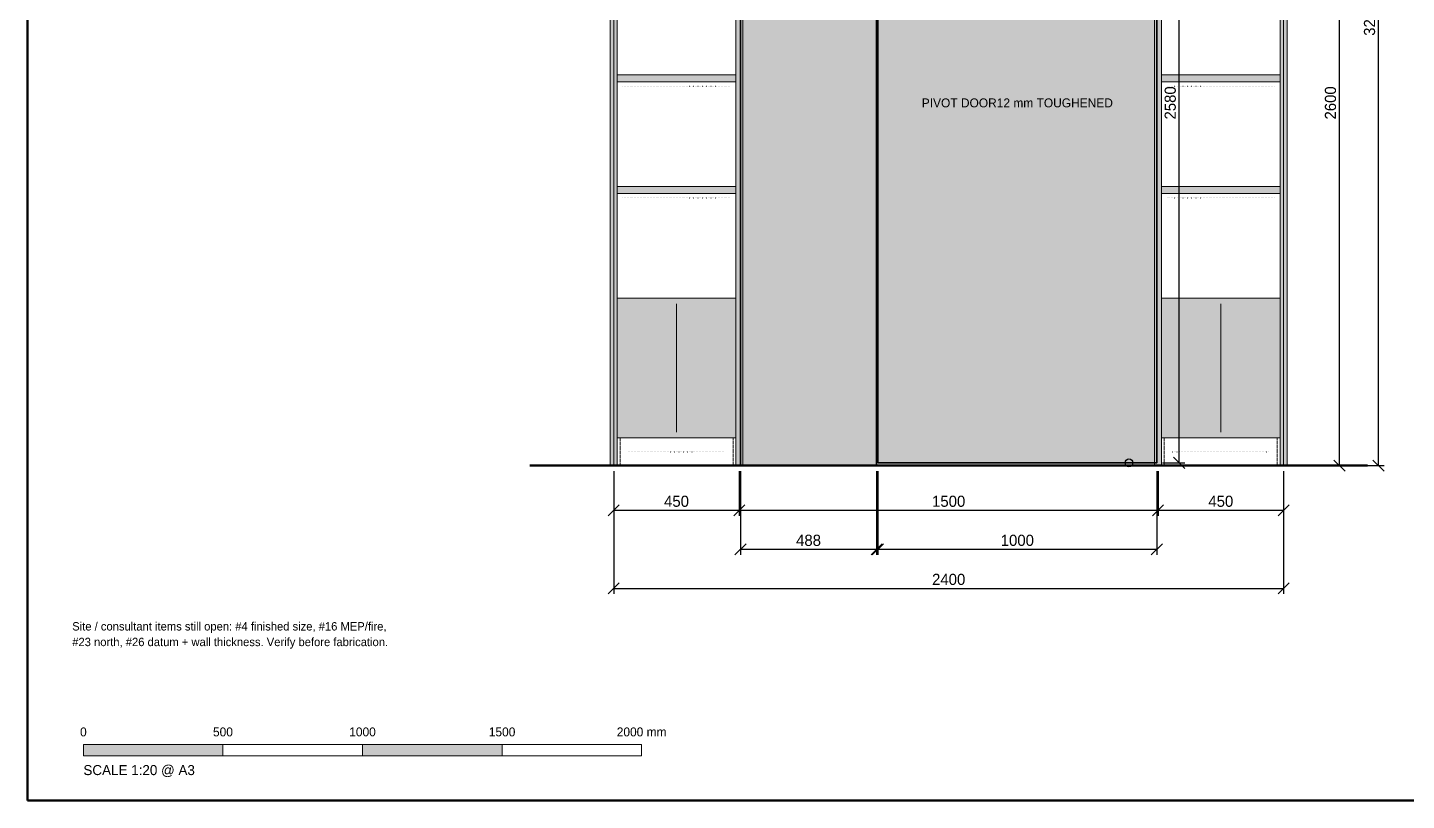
# Model space of a CAD drawing. Header units: millimetres. Extents: x 200 to 8200, y 200 to 5740.
# Drawn here: x 200 to 5140, y 200 to 2970 of the extents above; entities that cross this region are included whole.
import ezdxf
from ezdxf.enums import TextEntityAlignment as Align

# ---------------------------------------------------------------- set-up
doc = ezdxf.new("R2010")
doc.units = ezdxf.units.MM
doc.header["$LTSCALE"] = 10
doc.linetypes.add('DASHED', pattern=[1.524, 1.27, -0.254])
doc.linetypes.add('DOT', pattern=[0.508, 0, -0.508])
for name, color, linetype in [('A-DIMS', 4, 'Continuous'), ('A-FURN', 7, 'Continuous'), ('A-SHEET', 7, 'Continuous'), ('A-STOREFRONT', 7, 'Continuous'), ('A-TBC-CLOUD', 1, 'Continuous'), ('A-TEXT', 7, 'Continuous'), ('A-WALL', 8, 'Continuous'), ('E-LED', 7, 'Continuous')]:
    doc.layers.add(name, color=color, linetype=linetype)
doc.dimstyles.new('BF20', dxfattribs={"dimtxt": 40, "dimasz": 30, "dimexe": 20, "dimexo": 20, "dimgap": 12, "dimtad": 1, "dimdec": 0, "dimtsz": 20, "dimcen": 2.5, "dimazin": 3, "dimtfac": 1, "dimtmove": 0, "dimatfit": 3})

msp = doc.modelspace()

# ---------------------------------------------------------------- hatches: boundary and pattern name
at = {"layer": 'A-FURN'}
for points in [[(2287.5, 1400), (2312.5, 1400), (2312.5, 4000), (2287.5, 4000)], [(2737.5, 1400), (2762.5, 1400), (2762.5, 4000), (2737.5, 4000)], [(4237.5, 1400), (4262.5, 1400), (4262.5, 4000), (4237.5, 4000)], [(4687.5, 1400), (4712.5, 1400), (4712.5, 4000), (4687.5, 4000)], [(2312.5, 2775), (2737.5, 2775), (2737.5, 2800), (2312.5, 2800)], [(4262.5, 2775), (4687.5, 2775), (4687.5, 2800), (4262.5, 2800)], [(2312.5, 2375), (2737.5, 2375), (2737.5, 2400), (2312.5, 2400)], [(4262.5, 2375), (4687.5, 2375), (4687.5, 2400), (4262.5, 2400)], [(2312.5, 1500), (2737.5, 1500), (2737.5, 2000), (2312.5, 2000)], [(4262.5, 1500), (4687.5, 1500), (4687.5, 2000), (4262.5, 2000)]]:
    msp.add_hatch(color=8, dxfattribs=at).paths.add_polyline_path(points)
at = {"layer": 'A-SHEET'}
for points in [[(400, 360), (900, 360), (900, 400), (400, 400)], [(1400, 360), (1900, 360), (1900, 400), (1400, 400)]]:
    msp.add_hatch(color=7, dxfattribs=at).paths.add_polyline_path(points)
at = {"layer": 'A-STOREFRONT'}
for points in [[(2754, 1400), (3242, 1400), (3242, 4000), (2754, 4000)], [(3246, 1410), (4246, 1410), (4246, 3990), (3246, 3990)]]:
    msp.add_hatch(color=8, dxfattribs=at).paths.add_polyline_path(points)

# ---------------------------------------------------------------- linework, layer by layer
at = {"layer": 'A-FURN', "linetype": 'CONTINUOUS', "lineweight": 18}
for points in [[(2287.5, 1400), (2312.5, 1400), (2312.5, 4000), (2287.5, 4000)], [(2737.5, 1400), (2762.5, 1400), (2762.5, 4000), (2737.5, 4000)], [(4237.5, 1400), (4262.5, 1400), (4262.5, 4000), (4237.5, 4000)], [(4687.5, 1400), (4712.5, 1400), (4712.5, 4000), (4687.5, 4000)], [(2312.5, 2775), (2737.5, 2775), (2737.5, 2800), (2312.5, 2800)], [(4262.5, 2775), (4687.5, 2775), (4687.5, 2800), (4262.5, 2800)], [(2312.5, 2375), (2737.5, 2375), (2737.5, 2400), (2312.5, 2400)], [(4262.5, 2375), (4687.5, 2375), (4687.5, 2400), (4262.5, 2400)], [(2312.5, 1500), (2737.5, 1500), (2737.5, 2000), (2312.5, 2000)], [(4262.5, 1500), (4687.5, 1500), (4687.5, 2000), (4262.5, 2000)]]:
    msp.add_lwpolyline(points, close=True, dxfattribs=at)
at = {"layer": 'A-FURN', "linetype": 'CONTINUOUS', "lineweight": 13}
for points in [[(2525, 1520), (2525, 1980)], [(4475, 1520), (4475, 1980)]]:
    msp.add_lwpolyline(points, dxfattribs=at)
at = {"layer": 'A-FURN', "linetype": 'DASHED', "lineweight": 13}
for points in [[(2322.5, 1400), (2727.5, 1400), (2727.5, 1500), (2322.5, 1500)], [(4272.5, 1400), (4677.5, 1400), (4677.5, 1500), (4272.5, 1500)]]:
    msp.add_lwpolyline(points, close=True, dxfattribs=at)
at = {"layer": 'A-SHEET', "linetype": 'CONTINUOUS', "lineweight": 50}
msp.add_lwpolyline([(200, 200), (8200, 200), (8200, 5740), (200, 5740)], close=True, dxfattribs=at)
at = {"layer": 'A-SHEET', "linetype": 'CONTINUOUS', "lineweight": 18}
for points in [[(400, 360), (900, 360), (900, 400), (400, 400)], [(900, 360), (1400, 360), (1400, 400), (900, 400)], [(1400, 360), (1900, 360), (1900, 400), (1400, 400)], [(1900, 360), (2400, 360), (2400, 400), (1900, 400)]]:
    msp.add_lwpolyline(points, close=True, dxfattribs=at)
at = {"layer": 'A-STOREFRONT', "linetype": 'CONTINUOUS', "lineweight": 35}
for points in [[(2754, 1400), (3242, 1400), (3242, 4000), (2754, 4000)], [(3246, 1410), (4246, 1410), (4246, 3990), (3246, 3990)]]:
    msp.add_lwpolyline(points, close=True, dxfattribs=at)
at = {"layer": 'A-STOREFRONT'}
msp.add_circle((4146, 1410), 14, dxfattribs=at)
at = {"layer": 'A-WALL', "linetype": 'CONTINUOUS', "lineweight": 13}
msp.add_lwpolyline([(2300, 1400), (4700, 1400), (4700, 4000), (2300, 4000)], close=True, dxfattribs=at)
at = {"layer": 'A-WALL', "linetype": 'CONTINUOUS', "lineweight": 50}
msp.add_lwpolyline([(2000, 1400), (5000, 1400)], dxfattribs=at)
at = {"layer": 'E-LED', "linetype": 'DOT', "lineweight": 25}
for points in [[(2332.5, 2760), (2717.5, 2760)], [(4282.5, 2760), (4667.5, 2760)], [(2332.5, 2360), (2717.5, 2360)], [(4282.5, 2360), (4667.5, 2360)], [(2352.5, 1450), (2697.5, 1450)], [(4302.5, 1450), (4647.5, 1450)]]:
    msp.add_lwpolyline(points, dxfattribs=at)

# ---------------------------------------------------------------- texts
at = {"layer": 'A-SHEET'}
for s, p in [('0', (400, 420)), ('500', (900, 420)), ('1000', (1400, 420)), ('1500', (1900, 420)), ('2000 mm', (2400, 420))]:
    msp.add_text(s, height=32, dxfattribs=at).set_placement(p, align=Align.BOTTOM_CENTER)
msp.add_text('SCALE 1:20 @ A3', height=36, dxfattribs=at).set_placement((400, 280), align=Align.BOTTOM_LEFT)
at = {"layer": 'A-TBC-CLOUD'}
for s, p in [('Site / consultant items still open: #4 finished size, #16 MEP/fire,', (360, 800)), ('#23 north, #26 datum + wall thickness. Verify before fabrication.', (360, 744))]:
    msp.add_text(s, height=30, dxfattribs=at).set_placement(p, align=Align.BOTTOM_LEFT)
at = {"layer": 'A-TEXT'}
msp.add_text('PIVOT DOOR12 mm TOUGHENED', height=32, dxfattribs=at).set_placement((3746, 2700), align=Align.MIDDLE_CENTER)

# ---------------------------------------------------------------- dimensions: what is measured, and where the dimension line sits
at = {"layer": 'A-DIMS'}
for base, p1, p2 in [((5040, 1400), (4700, 1400), (4700, 4600)), ((4326, 1410), (4246, 1410), (4246, 3990)), ((4900, 1400), (4700, 1400), (4700, 4000))]:
    msp.add_linear_dim(base=base, p1=p1, p2=p2, angle=90, dimstyle='BF20', dxfattribs=at).render()
for base, p1, p2 in [((2300, 1240), (2300, 1400), (2750, 1400)), ((2300, 960), (2300, 1400), (4700, 1400)), ((2750, 1240), (2750, 1400), (4250, 1400)), ((2754, 1100), (2754, 1400), (3242, 1400)), ((3246, 1100), (3246, 1400), (4246, 1400)), ((4250, 1240), (4250, 1400), (4700, 1400))]:
    msp.add_linear_dim(base=base, p1=p1, p2=p2, dimstyle='BF20', dxfattribs=at).render()

doc.saveas('drawing.dxf')
